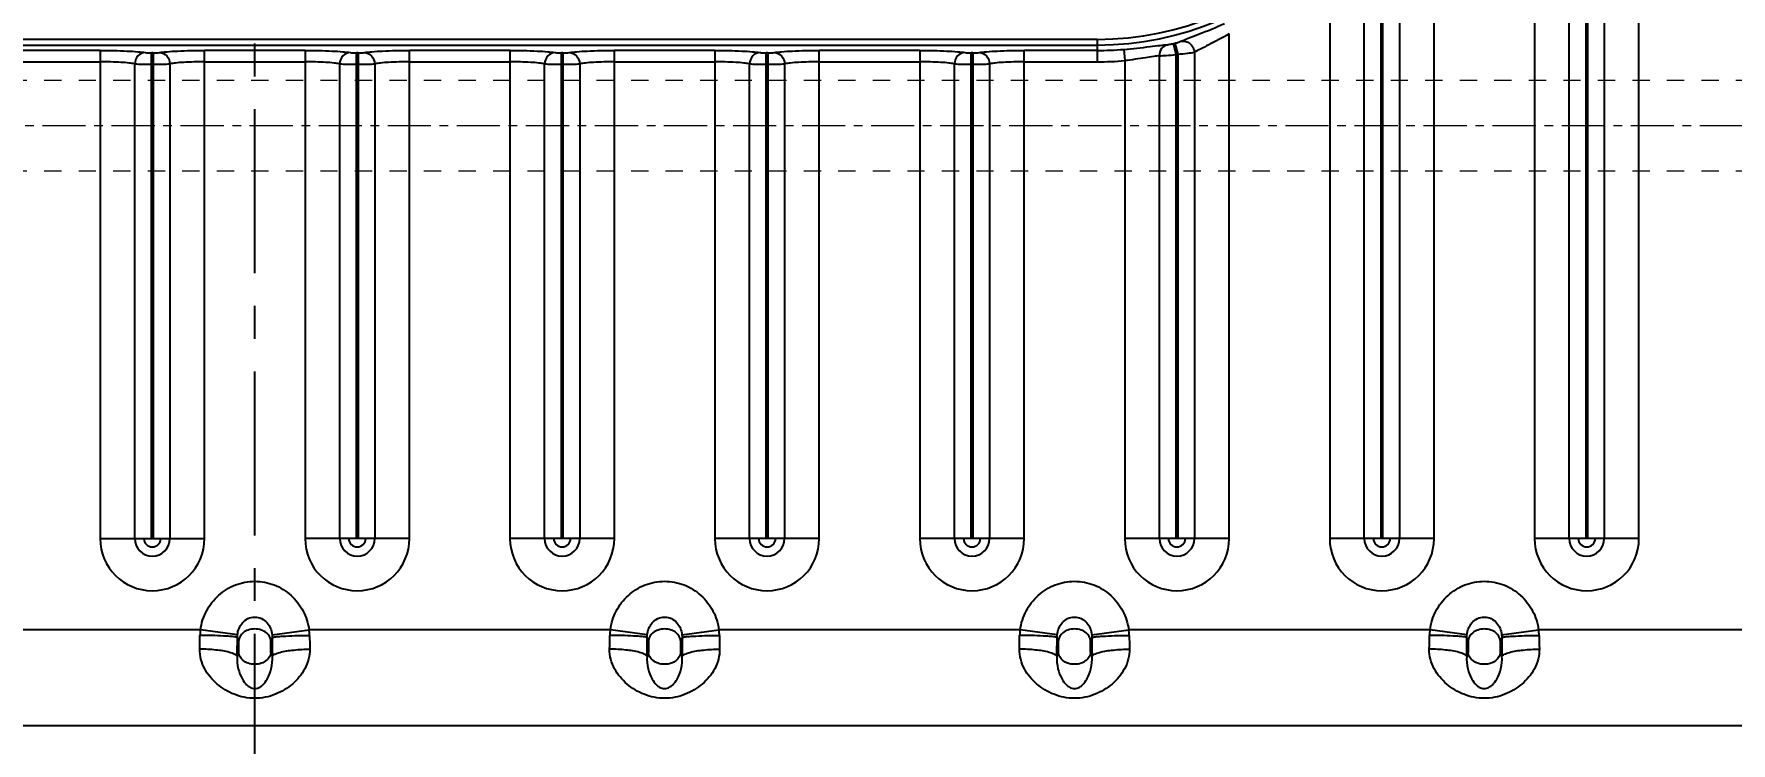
# Model space of a CAD drawing. Header units: millimetres. Extents: x 1572 to 4063, y -10865 to -3081.
# Drawn here: x 2748.1 to 2897.9, y -6546.1 to -6483.5 of the extents above; entities that cross this region are included whole.
import ezdxf

# ---------------------------------------------------------------- set-up
doc = ezdxf.new("R2010")
doc.units = ezdxf.units.MM
doc.header["$LTSCALE"] = 16.335
doc.header["$PDMODE"] = 3
doc.header["$PDSIZE"] = 0.3125
doc.linetypes.add('CENTER', pattern=[0.6, 0.375, -0.075, 0.075, -0.075])
doc.linetypes.add('HIDDEN', pattern=[0.2, 0.1, -0.1])
doc.layers.get('0').update_dxf_attribs({"linetype": 'CONTINUOUS'})
doc.layers.get('Defpoints').update_dxf_attribs({"linetype": 'CONTINUOUS'})
doc.layers.add('cool', color=153, linetype='HIDDEN', lineweight=9)
doc.styles.get("Standard").update_dxf_attribs({"font": 'txt', "width": 0.8})
doc.dimstyles.new('ISO-25', dxfattribs={"dimtxt": 8, "dimasz": 6, "dimexe": 0, "dimexo": 0, "dimgap": 0, "dimtad": 1, "dimdsep": 46, "dimtxsty": 'Standard', "dimcen": 0, "dimclrd": 4, "dimclre": 4, "dimclrt": 6, "dimazin": 0, "dimtfac": 1, "dimtofl": 0, "dimtmove": 0, "dimatfit": 3, "dimfxl": 1, "dimarcsym": 0})

# ---------------------------------------------------------------- blocks, each defined once
blk = doc.blocks.new('147')
at = {"layer": 'cool', "ltscale": 0.932966}
for p, q in [((229.57, -3849.57), (-211.77, -3849.57)), ((229.57, -3857.57), (-211.77, -3857.57))]:
    blk.add_line(p, q, dxfattribs=at)
at = {"layer": 'cool', "color": 1, "linetype": 'CENTER', "ltscale": 0.621977}
blk.add_line((243.9, -3853.57), (-226.1, -3853.57), dxfattribs=at)
blk = doc.blocks.new('*D235')
at = {"color": 4, "lineweight": -2, "transparency": 16777216}
blk.add_line((2965.7, -6491.59), (3018.17, -6491.59), dxfattribs=at)
at = {"layer": 'Defpoints', "color": 0, "transparency": 16777216}
for p in [(2767.59, -6453.59), (2965.7, -6491.59), (3010.17, -6491.59)]:
    blk.add_point(p, dxfattribs=at)
at = {"color": 6, "transparency": 16777216, "insert": (3014.17, -6488.59), "char_height": 6, "attachment_point": 5}
blk.add_mtext('38', dxfattribs=at)
blk = doc.blocks.new('*D236')
at = {"color": 4, "lineweight": -2, "transparency": 16777216}
blk.add_line((2918.34, -6506.44), (3029.37, -6506.44), dxfattribs=at)
at = {"layer": 'Defpoints', "color": 0, "transparency": 16777216}
for p in [(2767.59, -6453.59), (2918.34, -6506.44), (3010.17, -6506.44)]:
    blk.add_point(p, dxfattribs=at)
at = {"color": 6, "transparency": 16777216, "insert": (3019.77, -6503.44), "char_height": 6, "attachment_point": 5}
blk.add_mtext('52.85', dxfattribs=at)
blk = doc.blocks.new('*D237')
at = {"color": 4, "lineweight": -2, "transparency": 16777216}
blk.add_line((2966.67, -6578.59), (3021.37, -6578.59), dxfattribs=at)
at = {"layer": 'Defpoints', "color": 0, "transparency": 16777216}
for p in [(2767.59, -6453.59), (2966.67, -6578.59), (3010.17, -6578.59)]:
    blk.add_point(p, dxfattribs=at)
at = {"color": 6, "transparency": 16777216, "insert": (3015.77, -6575.59), "char_height": 6, "attachment_point": 5}
blk.add_mtext('125', dxfattribs=at)
blk = doc.blocks.new('*D238')
at = {"color": 4, "lineweight": -2, "transparency": 16777216}
blk.add_line((2972.59, -6613.59), (3020.57, -6613.59), dxfattribs=at)
at = {"layer": 'Defpoints', "color": 0, "transparency": 16777216}
for p in [(2767.59, -6453.59), (2972.59, -6613.59), (3010.17, -6613.59)]:
    blk.add_point(p, dxfattribs=at)
at = {"color": 6, "transparency": 16777216, "insert": (3015.37, -6610.59), "char_height": 6, "attachment_point": 5}
blk.add_mtext('160', dxfattribs=at)
blk = doc.blocks.new('*D239')
at = {"color": 4, "lineweight": -2, "transparency": 16777216}
blk.add_line((2767.59, -6636.15), (2767.59, -6652.53), dxfattribs=at)
at = {"layer": 'Defpoints', "color": 0, "transparency": 16777216}
for p in [(2767.59, -6453.59), (2767.59, -6636.15), (2767.59, -6650.13)]:
    blk.add_point(p, dxfattribs=at)
at = {"color": 6, "transparency": 16777216, "insert": (2764.59, -6651.33), "char_height": 6, "attachment_point": 5, "rotation": 90}
blk.add_mtext('0', dxfattribs=at)
blk = doc.blocks.new('*D240')
at = {"color": 4, "lineweight": -2, "transparency": 16777216}
blk.add_line((2918.34, -6507.58), (2918.34, -6671.73), dxfattribs=at)
at = {"layer": 'Defpoints', "color": 0, "transparency": 16777216}
for p in [(2767.59, -6453.59), (2918.34, -6507.58), (2918.34, -6650.13)]:
    blk.add_point(p, dxfattribs=at)
at = {"color": 6, "transparency": 16777216, "insert": (2915.34, -6660.93), "char_height": 6, "attachment_point": 5, "rotation": 90}
blk.add_mtext('150.75', dxfattribs=at)
blk = doc.blocks.new('*D241')
at = {"color": 4, "lineweight": -2, "transparency": 16777216}
blk.add_line((2972.59, -6611.05), (2972.59, -6662.13), dxfattribs=at)
at = {"layer": 'Defpoints', "color": 0, "transparency": 16777216}
for p in [(2767.59, -6453.59), (2972.59, -6611.05), (2972.59, -6650.13)]:
    blk.add_point(p, dxfattribs=at)
at = {"color": 6, "transparency": 16777216, "insert": (2969.59, -6656.13), "char_height": 6, "attachment_point": 5, "rotation": 90}
blk.add_mtext('205', dxfattribs=at)
blk = doc.blocks.new('*D251')
at = {"color": 4, "lineweight": -2, "transparency": 16777216}
blk.add_line((2569.48, -6491.59), (2517.01, -6491.59), dxfattribs=at)
at = {"layer": 'Defpoints', "color": 0, "transparency": 16777216}
for p in [(2767.59, -6453.59), (2525.01, -6491.59), (2569.48, -6491.59)]:
    blk.add_point(p, dxfattribs=at)
at = {"color": 6, "transparency": 16777216, "insert": (2521.01, -6488.59), "char_height": 6, "attachment_point": 5}
blk.add_mtext('38', dxfattribs=at)
blk = doc.blocks.new('*D252')
at = {"color": 4, "lineweight": -2, "transparency": 16777216}
blk.add_line((2616.84, -6506.44), (2505.81, -6506.44), dxfattribs=at)
at = {"layer": 'Defpoints', "color": 0, "transparency": 16777216}
for p in [(2767.59, -6453.59), (2525.01, -6506.44), (2616.84, -6506.44)]:
    blk.add_point(p, dxfattribs=at)
at = {"color": 6, "transparency": 16777216, "insert": (2515.41, -6503.44), "char_height": 6, "attachment_point": 5}
blk.add_mtext('52.85', dxfattribs=at)
blk = doc.blocks.new('*D253')
at = {"color": 4, "lineweight": -2, "transparency": 16777216}
blk.add_line((2568.51, -6578.59), (2513.81, -6578.59), dxfattribs=at)
at = {"layer": 'Defpoints', "color": 0, "transparency": 16777216}
for p in [(2767.59, -6453.59), (2525.01, -6578.59), (2568.51, -6578.59)]:
    blk.add_point(p, dxfattribs=at)
at = {"color": 6, "transparency": 16777216, "insert": (2519.41, -6575.59), "char_height": 6, "attachment_point": 5}
blk.add_mtext('125', dxfattribs=at)
blk = doc.blocks.new('*D254')
at = {"color": 4, "lineweight": -2, "transparency": 16777216}
blk.add_line((2562.59, -6613.59), (2514.61, -6613.59), dxfattribs=at)
at = {"layer": 'Defpoints', "color": 0, "transparency": 16777216}
for p in [(2767.59, -6453.59), (2525.01, -6613.59), (2562.59, -6613.59)]:
    blk.add_point(p, dxfattribs=at)
at = {"color": 6, "transparency": 16777216, "insert": (2519.81, -6610.59), "char_height": 6, "attachment_point": 5}
blk.add_mtext('160', dxfattribs=at)
blk = doc.blocks.new('*D255')
at = {"color": 4, "lineweight": -2, "transparency": 16777216}
blk.add_line((2616.84, -6507.58), (2616.84, -6671.73), dxfattribs=at)
at = {"layer": 'Defpoints', "color": 0, "transparency": 16777216}
for p in [(2767.59, -6453.59), (2616.84, -6507.58), (2616.84, -6650.13)]:
    blk.add_point(p, dxfattribs=at)
at = {"color": 6, "transparency": 16777216, "insert": (2613.84, -6660.93), "char_height": 6, "attachment_point": 5, "rotation": 90}
blk.add_mtext('150.75', dxfattribs=at)
blk = doc.blocks.new('*D256')
at = {"color": 4, "lineweight": -2, "transparency": 16777216}
blk.add_line((2562.59, -6611.05), (2562.59, -6662.13), dxfattribs=at)
at = {"layer": 'Defpoints', "color": 0, "transparency": 16777216}
for p in [(2767.59, -6453.59), (2562.59, -6611.05), (2562.59, -6650.13)]:
    blk.add_point(p, dxfattribs=at)
at = {"color": 6, "transparency": 16777216, "insert": (2559.59, -6656.13), "char_height": 6, "attachment_point": 5, "rotation": 90}
blk.add_mtext('205', dxfattribs=at)
blk = doc.blocks.new('*D262')
at = {"color": 4, "lineweight": -2, "transparency": 16777216}
for p, q in [((2621.87, -6457.94), (2621.87, -6626.11)), ((2621.87, -6626.11), (2630.97, -6638.11)), ((2630.97, -6638.11), (2630.97, -6672.51))]:
    blk.add_line(p, q, dxfattribs=at)
at = {"layer": 'Defpoints', "color": 0, "transparency": 16777216}
for p in [(2767.59, -6453.59), (2621.87, -6457.94), (2630.97, -6650.11)]:
    blk.add_point(p, dxfattribs=at)
at = {"color": 6, "transparency": 16777216, "insert": (2627.97, -6661.31), "char_height": 6, "attachment_point": 5, "rotation": 90}
blk.add_mtext('145.73', dxfattribs=at)

msp = doc.modelspace()

# ---------------------------------------------------------------- linework, layer by layer
at = {"color": 1, "linetype": 'CENTER', "ltscale": 2.363517}
msp.add_line((2767.593, -6643.588), (2767.593, -6263.588), dxfattribs=at)
at = {"color": 7, "linetype": 'Continuous'}
for p, q in [((2871.694, -6528.046), (2871.694, -6384.331)), ((2880.572, -6384.331), (2880.572, -6528.046)), ((2883.629, -6528.046), (2883.629, -6384.331)), ((2885.111, -6528.046), (2885.111, -6384.331)), ((2885.245, -6384.331), (2885.245, -6528.046)), ((2886.727, -6384.331), (2886.727, -6528.046)), ((2889.784, -6528.046), (2889.784, -6384.331)), ((2868.637, -6470.378), (2868.637, -6528.046)), ((2867.021, -6528.046), (2867.021, -6471.697)), ((2867.155, -6471.464), (2867.155, -6528.046)), ((2865.539, -6528.046), (2865.539, -6472.569)), ((2862.482, -6477.32), (2862.482, -6528.046)), ((2841.963, -6483.953), (2693.223, -6483.953)), ((2841.963, -6483.953), (2841.963, -6485.935)), ((2853.604, -6528.046), (2853.604, -6483.472)), ((2693.223, -6484.455), (2841.963, -6484.455)), ((2753.943, -6484.933), (2745.063, -6484.933)), ((2753.942, -6484.933), (2753.942, -6528.046)), ((2758.481, -6528.046), (2758.481, -6485.144)), ((2758.615, -6485.144), (2758.481, -6485.144)), ((2758.615, -6485.144), (2758.615, -6528.046)), ((2772.033, -6484.933), (2763.153, -6484.933)), ((2763.154, -6528.046), (2763.154, -6484.933)), ((2772.032, -6484.933), (2772.032, -6528.046)), ((2776.571, -6528.046), (2776.571, -6485.144)), ((2776.705, -6485.144), (2776.571, -6485.144)), ((2776.705, -6485.144), (2776.705, -6528.046)), ((2790.123, -6484.933), (2781.243, -6484.933)), ((2781.244, -6528.046), (2781.244, -6484.933)), ((2790.122, -6484.933), (2790.122, -6528.046)), ((2794.795, -6485.144), (2794.661, -6485.144)), ((2794.661, -6528.046), (2794.661, -6485.144)), ((2794.795, -6485.144), (2794.795, -6528.046)), ((2808.213, -6484.933), (2799.333, -6484.933)), ((2799.334, -6528.046), (2799.334, -6484.933)), ((2808.212, -6484.933), (2808.212, -6528.046)), ((2812.885, -6485.144), (2812.751, -6485.144)), ((2812.751, -6528.046), (2812.751, -6485.144)), ((2812.885, -6485.144), (2812.885, -6528.046)), ((2826.303, -6484.933), (2817.423, -6484.933)), ((2817.424, -6528.046), (2817.424, -6484.933)), ((2826.302, -6484.933), (2826.302, -6528.046)), ((2830.975, -6485.144), (2830.841, -6485.144)), ((2830.841, -6528.046), (2830.841, -6485.144)), ((2830.975, -6485.144), (2830.975, -6528.046)), ((2841.963, -6484.933), (2835.513, -6484.933)), ((2835.514, -6528.046), (2835.514, -6484.933)), ((2844.307, -6484.834), (2844.392, -6485.832)), ((2847.449, -6528.046), (2847.449, -6485.401)), ((2848.931, -6485.295), (2848.69, -6484.322)), ((2848.819, -6484.29), (2849.065, -6485.262)), ((2848.931, -6528.046), (2848.931, -6485.295)), ((2849.065, -6485.262), (2849.065, -6528.046)), ((2850.547, -6485.088), (2850.547, -6528.046)), ((2745.064, -6485.935), (2753.942, -6485.935)), ((2756.999, -6528.046), (2756.999, -6486.12)), ((2758.481, -6486.146), (2758.615, -6486.146)), ((2760.097, -6486.12), (2760.097, -6528.046)), ((2763.154, -6485.935), (2772.032, -6485.935)), ((2775.089, -6528.046), (2775.089, -6486.12)), ((2776.571, -6486.146), (2776.705, -6486.146)), ((2778.187, -6486.12), (2778.187, -6528.046)), ((2781.244, -6485.935), (2790.122, -6485.935)), ((2793.179, -6528.046), (2793.179, -6486.12)), ((2794.661, -6486.146), (2794.795, -6486.146)), ((2796.277, -6486.12), (2796.277, -6528.046)), ((2799.334, -6485.935), (2808.212, -6485.935)), ((2811.269, -6528.046), (2811.269, -6486.12)), ((2812.751, -6486.146), (2812.885, -6486.146)), ((2814.367, -6486.12), (2814.367, -6528.046)), ((2817.424, -6485.935), (2826.302, -6485.935)), ((2829.359, -6528.046), (2829.359, -6486.12)), ((2830.841, -6486.146), (2830.975, -6486.146)), ((2832.457, -6486.12), (2832.457, -6528.046)), ((2835.514, -6485.935), (2841.963, -6485.935)), ((2844.392, -6485.832), (2844.392, -6528.046)), ((2753.942, -6528.046), (2763.154, -6528.046)), ((2781.244, -6528.046), (2772.032, -6528.046)), ((2799.334, -6528.046), (2790.122, -6528.046)), ((2817.424, -6528.046), (2808.212, -6528.046)), ((2835.514, -6528.046), (2826.302, -6528.046)), ((2853.604, -6528.046), (2844.392, -6528.046)), ((2871.694, -6528.046), (2862.482, -6528.046)), ((2889.784, -6528.046), (2880.572, -6528.046)), ((2762.801, -6536.112), (2736.205, -6536.112)), ((2766.064, -6536.552), (2762.801, -6536.112)), ((2769.121, -6536.552), (2772.385, -6536.112)), ((2798.981, -6536.112), (2772.385, -6536.112)), ((2802.244, -6536.552), (2798.981, -6536.112)), ((2805.301, -6536.552), (2808.565, -6536.112)), ((2835.161, -6536.112), (2808.565, -6536.112)), ((2838.424, -6536.552), (2835.161, -6536.112)), ((2841.481, -6536.552), (2844.745, -6536.112)), ((2871.341, -6536.112), (2844.745, -6536.112)), ((2874.604, -6536.552), (2871.341, -6536.112)), ((2877.661, -6536.552), (2880.925, -6536.112)), ((2934.925, -6536.112), (2880.925, -6536.112)), ((2766.163, -6537.073), (2766.057, -6536.789)), ((2766.163, -6537.073), (2766.163, -6538.113)), ((2769.129, -6536.789), (2769.023, -6537.073)), ((2769.023, -6538.113), (2769.023, -6537.073)), ((2802.343, -6537.073), (2802.237, -6536.789)), ((2802.343, -6537.073), (2802.343, -6538.113)), ((2805.309, -6536.789), (2805.203, -6537.073)), ((2805.203, -6538.113), (2805.203, -6537.073)), ((2838.523, -6537.073), (2838.417, -6536.789)), ((2838.523, -6537.073), (2838.523, -6538.113)), ((2841.489, -6536.789), (2841.383, -6537.073)), ((2841.383, -6538.113), (2841.383, -6537.073)), ((2874.703, -6537.073), (2874.597, -6536.789)), ((2874.703, -6537.073), (2874.703, -6538.113)), ((2877.669, -6536.789), (2877.563, -6537.073)), ((2877.563, -6538.113), (2877.563, -6537.073)), ((2766.039, -6538.447), (2766.163, -6538.113)), ((2769.023, -6538.113), (2769.147, -6538.447)), ((2802.219, -6538.447), (2802.343, -6538.113)), ((2805.203, -6538.113), (2805.327, -6538.447)), ((2838.399, -6538.447), (2838.523, -6538.113)), ((2841.383, -6538.113), (2841.507, -6538.447)), ((2874.579, -6538.447), (2874.703, -6538.113)), ((2877.563, -6538.113), (2877.687, -6538.447)), ((2600.6, -6544.558), (2934.586, -6544.558))]:
    msp.add_line(p, q, dxfattribs=at)
for centre, radius, start, end in [((2841.963, -6457.193), 27.261, 270, 0), ((2841.963, -6457.193), 26.76, 270, 360), ((2841.963, -6457.193), 27.74, 270, 274.84751), ((2841.963, -6457.193), 27.951, 283.92592, 284.19906), ((2841.963, -6457.193), 28.953, 283.92592, 284.19906), ((2841.963, -6457.193), 28.742, 270, 274.84751), ((2758.548, -6528.046), 4.606, 180, 0), ((2758.548, -6528.046), 1.549, 180, 360), ((2758.548, -6528.046), 0.745, 180, 360), ((2776.638, -6528.046), 4.606, 180, 0), ((2776.638, -6528.046), 1.549, 180, 360), ((2776.638, -6528.046), 0.745, 180, 360), ((2794.728, -6528.046), 4.606, 180, 0), ((2794.728, -6528.046), 1.549, 180, 360), ((2794.728, -6528.046), 0.745, 180, 0), ((2812.818, -6528.046), 4.606, 180, 0), ((2812.818, -6528.046), 1.549, 180, 360), ((2812.818, -6528.046), 0.745, 180, 0), ((2830.908, -6528.046), 4.606, 180, 0), ((2830.908, -6528.046), 1.549, 180, 360), ((2830.908, -6528.046), 0.745, 180, 0), ((2848.998, -6528.046), 4.606, 180, 0), ((2848.998, -6528.046), 1.549, 180, 360), ((2848.998, -6528.046), 0.745, 180, 0), ((2867.088, -6528.046), 4.606, 180, 0), ((2867.088, -6528.046), 1.549, 180, 360), ((2867.088, -6528.046), 0.745, 180, 0), ((2885.178, -6528.046), 4.606, 180, 0), ((2885.178, -6528.046), 1.549, 180, 360), ((2885.178, -6528.046), 0.745, 180, 360), ((2765.542, -6536.624), 2.789, 169.43008, 179.56365), ((2769.648, -6536.623), 2.784, 0.4443, 10.57538), ((2801.722, -6536.624), 2.789, 169.43008, 179.56365), ((2805.828, -6536.623), 2.784, 0.4443, 10.57538), ((2837.902, -6536.624), 2.789, 169.43008, 179.56365), ((2842.008, -6536.623), 2.784, 0.4443, 10.57538), ((2874.082, -6536.624), 2.789, 169.43008, 179.56365), ((2878.188, -6536.623), 2.784, 0.4443, 10.57538), ((2692.162, -6536.13), 70.593, 358.64025, 359.616), ((2631.93, -6536.138), 134.129, 359.0138, 359.72217), ((2903.245, -6536.138), 134.118, 180.27788, 180.98631), ((2843.02, -6536.13), 70.589, 180.38325, 181.35981), ((2728.342, -6536.13), 70.593, 358.64025, 359.616), ((2668.11, -6536.138), 134.129, 359.0138, 359.72217), ((2939.425, -6536.138), 134.118, 180.27788, 180.98631), ((2879.2, -6536.13), 70.589, 180.38325, 181.35981), ((2764.522, -6536.13), 70.593, 358.64025, 359.616), ((2704.29, -6536.138), 134.129, 359.0138, 359.72217), ((2975.605, -6536.138), 134.118, 180.27788, 180.98631), ((2915.38, -6536.13), 70.589, 180.38325, 181.35981), ((2800.702, -6536.13), 70.593, 358.64025, 359.616), ((2740.47, -6536.138), 134.129, 359.0138, 359.72217), ((3011.785, -6536.138), 134.118, 180.27788, 180.98631), ((2951.56, -6536.13), 70.589, 180.38325, 181.35981)]:
    msp.add_arc(centre, radius, start, end, dxfattribs=at)
for points, knots in [([(2849.355, -6484.122), (2849.566, -6484.026), (2850.088, -6483.821), (2851.379, -6483.324), (2852.445, -6482.889), (2853.198, -6482.556)], [0, 0, 0, 0, 0.1676054, 0.4046956, 1, 1, 1, 1]), ([(2848.819, -6484.29), (2848.927, -6484.262), (2849.107, -6484.21), (2849.286, -6484.153), (2849.355, -6484.122)], [0, 0, 0, 0, 0.5921981, 1, 1, 1, 1]), ([(2849.355, -6484.122), (2849.62, -6484.058), (2850.107, -6484.189), (2850.447, -6484.656), (2850.538, -6484.946), (2850.547, -6485.088)], [0, 0, 0, 0, 0.4799439, 0.7489246, 1, 1, 1, 1]), ([(2853.604, -6483.472), (2853.013, -6483.813), (2852.168, -6484.262), (2851.137, -6484.777), (2850.717, -6484.989), (2850.547, -6485.088)], [0, 0, 0, 0, 0.5919123, 0.8294166, 1, 1, 1, 1]), ([(2753.943, -6484.933), (2754.74, -6484.933), (2755.851, -6484.951), (2757.179, -6485.03), (2757.709, -6485.082), (2757.925, -6485.118)], [0, 0, 0, 0, 0.5996863, 0.8352025, 1, 1, 1, 1]), ([(2757.925, -6485.118), (2757.687, -6485.125), (2757.193, -6485.365), (2757.005, -6485.869), (2756.999, -6486.12)], [0, 0, 0, 0, 0.4865029, 1, 1, 1, 1]), ([(2757.925, -6485.118), (2757.999, -6485.13), (2758.185, -6485.139), (2758.37, -6485.144), (2758.481, -6485.144)], [0, 0, 0, 0, 0.4034094, 1, 1, 1, 1]), ([(2758.615, -6485.144), (2758.726, -6485.144), (2758.911, -6485.139), (2759.097, -6485.13), (2759.171, -6485.118)], [0, 0, 0, 0, 0.596745, 1, 1, 1, 1]), ([(2759.171, -6485.118), (2759.387, -6485.082), (2759.917, -6485.03), (2761.244, -6484.951), (2762.356, -6484.933), (2763.153, -6484.933)], [0, 0, 0, 0, 0.1647978, 0.4003138, 1, 1, 1, 1]), ([(2759.171, -6485.118), (2759.409, -6485.125), (2759.903, -6485.365), (2760.091, -6485.869), (2760.097, -6486.12)], [0, 0, 0, 0, 0.4865146, 1, 1, 1, 1]), ([(2772.033, -6484.933), (2772.83, -6484.933), (2773.941, -6484.951), (2775.269, -6485.03), (2775.799, -6485.082), (2776.015, -6485.118)], [0, 0, 0, 0, 0.5996863, 0.8352025, 1, 1, 1, 1]), ([(2776.015, -6485.118), (2775.777, -6485.125), (2775.283, -6485.365), (2775.095, -6485.869), (2775.089, -6486.12)], [0, 0, 0, 0, 0.4865029, 1, 1, 1, 1]), ([(2776.015, -6485.118), (2776.089, -6485.13), (2776.275, -6485.139), (2776.46, -6485.144), (2776.571, -6485.144)], [0, 0, 0, 0, 0.4034094, 1, 1, 1, 1]), ([(2776.705, -6485.144), (2776.816, -6485.144), (2777.001, -6485.139), (2777.187, -6485.13), (2777.261, -6485.118)], [0, 0, 0, 0, 0.596745, 1, 1, 1, 1]), ([(2777.261, -6485.118), (2777.477, -6485.082), (2778.007, -6485.03), (2779.334, -6484.951), (2780.446, -6484.933), (2781.243, -6484.933)], [0, 0, 0, 0, 0.1647978, 0.4003138, 1, 1, 1, 1]), ([(2777.261, -6485.118), (2777.499, -6485.125), (2777.993, -6485.365), (2778.181, -6485.869), (2778.187, -6486.12)], [0, 0, 0, 0, 0.4865146, 1, 1, 1, 1]), ([(2790.123, -6484.933), (2790.92, -6484.933), (2792.031, -6484.951), (2793.359, -6485.03), (2793.889, -6485.082), (2794.105, -6485.118)], [0, 0, 0, 0, 0.5996863, 0.8352025, 1, 1, 1, 1]), ([(2794.105, -6485.118), (2793.867, -6485.125), (2793.373, -6485.365), (2793.185, -6485.869), (2793.179, -6486.12)], [0, 0, 0, 0, 0.4865029, 1, 1, 1, 1]), ([(2794.105, -6485.118), (2794.179, -6485.13), (2794.365, -6485.139), (2794.55, -6485.144), (2794.661, -6485.144)], [0, 0, 0, 0, 0.4034094, 1, 1, 1, 1]), ([(2794.795, -6485.144), (2794.906, -6485.144), (2795.091, -6485.139), (2795.277, -6485.13), (2795.351, -6485.118)], [0, 0, 0, 0, 0.596745, 1, 1, 1, 1]), ([(2795.351, -6485.118), (2795.567, -6485.082), (2796.097, -6485.03), (2797.424, -6484.951), (2798.536, -6484.933), (2799.333, -6484.933)], [0, 0, 0, 0, 0.1647978, 0.4003138, 1, 1, 1, 1]), ([(2795.351, -6485.118), (2795.589, -6485.125), (2796.083, -6485.365), (2796.271, -6485.869), (2796.277, -6486.12)], [0, 0, 0, 0, 0.4865146, 1, 1, 1, 1]), ([(2808.213, -6484.933), (2809.01, -6484.933), (2810.121, -6484.951), (2811.449, -6485.03), (2811.979, -6485.082), (2812.195, -6485.118)], [0, 0, 0, 0, 0.5996863, 0.8352025, 1, 1, 1, 1]), ([(2812.195, -6485.118), (2811.957, -6485.125), (2811.463, -6485.365), (2811.275, -6485.869), (2811.269, -6486.12)], [0, 0, 0, 0, 0.4865029, 1, 1, 1, 1]), ([(2812.195, -6485.118), (2812.269, -6485.13), (2812.455, -6485.139), (2812.64, -6485.144), (2812.751, -6485.144)], [0, 0, 0, 0, 0.4034094, 1, 1, 1, 1]), ([(2812.885, -6485.144), (2812.996, -6485.144), (2813.181, -6485.139), (2813.367, -6485.13), (2813.441, -6485.118)], [0, 0, 0, 0, 0.596745, 1, 1, 1, 1]), ([(2813.441, -6485.118), (2813.657, -6485.082), (2814.187, -6485.03), (2815.514, -6484.951), (2816.626, -6484.933), (2817.423, -6484.933)], [0, 0, 0, 0, 0.1647978, 0.4003138, 1, 1, 1, 1]), ([(2813.441, -6485.118), (2813.679, -6485.125), (2814.173, -6485.365), (2814.361, -6485.869), (2814.367, -6486.12)], [0, 0, 0, 0, 0.4865146, 1, 1, 1, 1]), ([(2826.303, -6484.933), (2827.1, -6484.933), (2828.211, -6484.951), (2829.539, -6485.03), (2830.069, -6485.082), (2830.285, -6485.118)], [0, 0, 0, 0, 0.5996863, 0.8352025, 1, 1, 1, 1]), ([(2830.285, -6485.118), (2830.047, -6485.125), (2829.553, -6485.365), (2829.365, -6485.869), (2829.359, -6486.12)], [0, 0, 0, 0, 0.4865029, 1, 1, 1, 1]), ([(2830.285, -6485.118), (2830.359, -6485.13), (2830.545, -6485.139), (2830.73, -6485.144), (2830.841, -6485.144)], [0, 0, 0, 0, 0.4034094, 1, 1, 1, 1]), ([(2830.975, -6485.144), (2831.086, -6485.144), (2831.271, -6485.139), (2831.457, -6485.13), (2831.531, -6485.118)], [0, 0, 0, 0, 0.596745, 1, 1, 1, 1]), ([(2831.531, -6485.118), (2831.747, -6485.082), (2832.277, -6485.03), (2833.604, -6484.951), (2834.716, -6484.933), (2835.513, -6484.933)], [0, 0, 0, 0, 0.1647978, 0.4003138, 1, 1, 1, 1]), ([(2831.531, -6485.118), (2831.769, -6485.125), (2832.263, -6485.365), (2832.451, -6485.869), (2832.457, -6486.12)], [0, 0, 0, 0, 0.4865146, 1, 1, 1, 1]), ([(2844.307, -6484.834), (2845.083, -6484.768), (2846.158, -6484.649), (2847.437, -6484.49), (2847.945, -6484.434), (2848.153, -6484.423)], [0, 0, 0, 0, 0.603954, 0.8381736, 1, 1, 1, 1]), ([(2847.449, -6485.401), (2847.281, -6485.413), (2846.874, -6485.475), (2845.859, -6485.64), (2845.006, -6485.765), (2844.392, -6485.832)], [0, 0, 0, 0, 0.1637631, 0.3990414, 1, 1, 1, 1]), ([(2848.153, -6484.423), (2847.955, -6484.474), (2847.576, -6484.74), (2847.447, -6485.18), (2847.449, -6485.401)], [0, 0, 0, 0, 0.4804504, 1, 1, 1, 1]), ([(2847.449, -6485.401), (2847.647, -6485.396), (2848.141, -6485.363), (2848.635, -6485.323), (2848.931, -6485.295)], [0, 0, 0, 0, 0.399767, 1, 1, 1, 1]), ([(2848.153, -6484.423), (2848.226, -6484.419), (2848.406, -6484.386), (2848.584, -6484.348), (2848.69, -6484.322)], [0, 0, 0, 0, 0.400511, 1, 1, 1, 1]), ([(2849.065, -6485.262), (2849.362, -6485.233), (2849.856, -6485.181), (2850.35, -6485.121), (2850.547, -6485.088)], [0, 0, 0, 0, 0.598969, 1, 1, 1, 1]), ([(2756.999, -6486.12), (2756.833, -6486.084), (2756.426, -6486.032), (2755.407, -6485.953), (2754.554, -6485.935), (2753.942, -6485.935)], [0, 0, 0, 0, 0.1657134, 0.4008788, 1, 1, 1, 1]), ([(2756.999, -6486.12), (2757.196, -6486.133), (2757.69, -6486.142), (2758.184, -6486.146), (2758.481, -6486.146)], [0, 0, 0, 0, 0.3997924, 1, 1, 1, 1]), ([(2758.615, -6486.146), (2758.911, -6486.146), (2759.406, -6486.142), (2759.9, -6486.133), (2760.097, -6486.12)], [0, 0, 0, 0, 0.600202, 1, 1, 1, 1]), ([(2763.154, -6485.935), (2762.542, -6485.935), (2761.689, -6485.953), (2760.67, -6486.032), (2760.263, -6486.084), (2760.097, -6486.12)], [0, 0, 0, 0, 0.5991239, 0.8342901, 1, 1, 1, 1]), ([(2775.089, -6486.12), (2774.923, -6486.084), (2774.516, -6486.032), (2773.497, -6485.953), (2772.644, -6485.935), (2772.032, -6485.935)], [0, 0, 0, 0, 0.1657134, 0.4008788, 1, 1, 1, 1]), ([(2775.089, -6486.12), (2775.286, -6486.133), (2775.78, -6486.142), (2776.274, -6486.146), (2776.571, -6486.146)], [0, 0, 0, 0, 0.3997924, 1, 1, 1, 1]), ([(2776.705, -6486.146), (2777.001, -6486.146), (2777.496, -6486.142), (2777.99, -6486.133), (2778.187, -6486.12)], [0, 0, 0, 0, 0.600202, 1, 1, 1, 1]), ([(2781.244, -6485.935), (2780.632, -6485.935), (2779.779, -6485.953), (2778.76, -6486.032), (2778.353, -6486.084), (2778.187, -6486.12)], [0, 0, 0, 0, 0.5991239, 0.8342901, 1, 1, 1, 1]), ([(2793.179, -6486.12), (2793.013, -6486.084), (2792.606, -6486.032), (2791.587, -6485.953), (2790.734, -6485.935), (2790.122, -6485.935)], [0, 0, 0, 0, 0.1657134, 0.4008788, 1, 1, 1, 1]), ([(2793.179, -6486.12), (2793.376, -6486.133), (2793.87, -6486.142), (2794.364, -6486.146), (2794.661, -6486.146)], [0, 0, 0, 0, 0.3997924, 1, 1, 1, 1]), ([(2794.795, -6486.146), (2795.091, -6486.146), (2795.586, -6486.142), (2796.08, -6486.133), (2796.277, -6486.12)], [0, 0, 0, 0, 0.600202, 1, 1, 1, 1]), ([(2799.334, -6485.935), (2798.722, -6485.935), (2797.869, -6485.953), (2796.85, -6486.032), (2796.443, -6486.084), (2796.277, -6486.12)], [0, 0, 0, 0, 0.5991239, 0.8342901, 1, 1, 1, 1]), ([(2811.269, -6486.12), (2811.103, -6486.084), (2810.696, -6486.032), (2809.677, -6485.953), (2808.824, -6485.935), (2808.212, -6485.935)], [0, 0, 0, 0, 0.1657134, 0.4008788, 1, 1, 1, 1]), ([(2811.269, -6486.12), (2811.466, -6486.133), (2811.96, -6486.142), (2812.454, -6486.146), (2812.751, -6486.146)], [0, 0, 0, 0, 0.3997924, 1, 1, 1, 1]), ([(2812.885, -6486.146), (2813.181, -6486.146), (2813.676, -6486.142), (2814.17, -6486.133), (2814.367, -6486.12)], [0, 0, 0, 0, 0.600202, 1, 1, 1, 1]), ([(2817.424, -6485.935), (2816.812, -6485.935), (2815.959, -6485.953), (2814.94, -6486.032), (2814.533, -6486.084), (2814.367, -6486.12)], [0, 0, 0, 0, 0.5991239, 0.8342901, 1, 1, 1, 1]), ([(2829.359, -6486.12), (2829.193, -6486.084), (2828.786, -6486.032), (2827.767, -6485.953), (2826.914, -6485.935), (2826.302, -6485.935)], [0, 0, 0, 0, 0.1657134, 0.4008788, 1, 1, 1, 1]), ([(2829.359, -6486.12), (2829.556, -6486.133), (2830.05, -6486.142), (2830.544, -6486.146), (2830.841, -6486.146)], [0, 0, 0, 0, 0.3997924, 1, 1, 1, 1]), ([(2830.975, -6486.146), (2831.271, -6486.146), (2831.766, -6486.142), (2832.26, -6486.133), (2832.457, -6486.12)], [0, 0, 0, 0, 0.600202, 1, 1, 1, 1]), ([(2835.514, -6485.935), (2834.902, -6485.935), (2834.049, -6485.953), (2833.03, -6486.032), (2832.623, -6486.084), (2832.457, -6486.12)], [0, 0, 0, 0, 0.5991239, 0.8342901, 1, 1, 1, 1]), ([(2762.801, -6536.112), (2762.878, -6535.536), (2763.237, -6534.4), (2764.322, -6532.986), (2765.839, -6532.046), (2767.593, -6531.714), (2769.348, -6532.046), (2770.864, -6532.987), (2771.949, -6534.4), (2772.308, -6535.536), (2772.385, -6536.112)], [0, 0, 0, 0, 0.1250584, 0.2500616, 0.3750533, 0.5000261, 0.6249932, 0.7499763, 0.8749588, 1, 1, 1, 1]), ([(2798.981, -6536.112), (2799.058, -6535.536), (2799.417, -6534.4), (2800.502, -6532.986), (2802.019, -6532.046), (2803.773, -6531.714), (2805.528, -6532.046), (2807.044, -6532.987), (2808.129, -6534.4), (2808.488, -6535.536), (2808.565, -6536.112)], [0, 0, 0, 0, 0.1250584, 0.2500616, 0.3750533, 0.5000261, 0.6249932, 0.7499763, 0.8749588, 1, 1, 1, 1]), ([(2835.161, -6536.112), (2835.238, -6535.536), (2835.597, -6534.4), (2836.682, -6532.986), (2838.199, -6532.046), (2839.953, -6531.714), (2841.708, -6532.046), (2843.224, -6532.987), (2844.309, -6534.4), (2844.668, -6535.536), (2844.745, -6536.112)], [0, 0, 0, 0, 0.1250584, 0.2500616, 0.3750533, 0.5000261, 0.6249932, 0.7499763, 0.8749588, 1, 1, 1, 1]), ([(2871.341, -6536.112), (2871.418, -6535.536), (2871.777, -6534.4), (2872.862, -6532.986), (2874.379, -6532.046), (2876.133, -6531.714), (2877.888, -6532.046), (2879.404, -6532.987), (2880.489, -6534.4), (2880.848, -6535.536), (2880.925, -6536.112)], [0, 0, 0, 0, 0.1250584, 0.2500616, 0.3750533, 0.5000261, 0.6249932, 0.7499763, 0.8749588, 1, 1, 1, 1]), ([(2766.064, -6536.552), (2766.097, -6536.169), (2766.33, -6535.573), (2766.972, -6535.077), (2767.592, -6534.929), (2768.212, -6535.077), (2768.856, -6535.571), (2769.089, -6536.168), (2769.121, -6536.552)], [0, 0, 0, 0, 0.2423801, 0.3696823, 0.4998152, 0.6300499, 0.7573456, 1, 1, 1, 1]), ([(2802.244, -6536.552), (2802.277, -6536.169), (2802.51, -6535.573), (2803.152, -6535.077), (2803.772, -6534.929), (2804.392, -6535.077), (2805.036, -6535.571), (2805.269, -6536.168), (2805.301, -6536.552)], [0, 0, 0, 0, 0.2423801, 0.3696823, 0.4998152, 0.6300499, 0.7573456, 1, 1, 1, 1]), ([(2838.424, -6536.552), (2838.457, -6536.169), (2838.69, -6535.573), (2839.332, -6535.077), (2839.952, -6534.929), (2840.572, -6535.077), (2841.216, -6535.571), (2841.449, -6536.168), (2841.481, -6536.552)], [0, 0, 0, 0, 0.2423801, 0.3696823, 0.4998152, 0.6300499, 0.7573456, 1, 1, 1, 1]), ([(2874.604, -6536.552), (2874.637, -6536.169), (2874.87, -6535.573), (2875.512, -6535.077), (2876.132, -6534.929), (2876.752, -6535.077), (2877.396, -6535.571), (2877.629, -6536.168), (2877.661, -6536.552)], [0, 0, 0, 0, 0.2423801, 0.3696823, 0.4998152, 0.6300499, 0.7573456, 1, 1, 1, 1]), ([(2769.023, -6537.073), (2768.994, -6536.806), (2768.727, -6536.387), (2768.157, -6536.094), (2767.593, -6535.996), (2767.029, -6536.094), (2766.459, -6536.387), (2766.192, -6536.806), (2766.163, -6537.073)], [0, 0, 0, 0, 0.2116365, 0.3463006, 0.5000015, 0.6537015, 0.7883642, 1, 1, 1, 1]), ([(2805.203, -6537.073), (2805.174, -6536.806), (2804.907, -6536.387), (2804.337, -6536.094), (2803.773, -6535.996), (2803.209, -6536.094), (2802.639, -6536.387), (2802.372, -6536.806), (2802.343, -6537.073)], [0, 0, 0, 0, 0.2116365, 0.3463006, 0.5000015, 0.6537015, 0.7883642, 1, 1, 1, 1]), ([(2841.383, -6537.073), (2841.354, -6536.806), (2841.087, -6536.387), (2840.517, -6536.094), (2839.953, -6535.996), (2839.389, -6536.094), (2838.819, -6536.387), (2838.552, -6536.806), (2838.523, -6537.073)], [0, 0, 0, 0, 0.2116365, 0.3463006, 0.5000015, 0.6537015, 0.7883642, 1, 1, 1, 1]), ([(2877.563, -6537.073), (2877.534, -6536.806), (2877.267, -6536.387), (2876.697, -6536.094), (2876.133, -6535.996), (2875.569, -6536.094), (2874.999, -6536.387), (2874.732, -6536.806), (2874.703, -6537.073)], [0, 0, 0, 0, 0.2116365, 0.3463006, 0.5000015, 0.6537015, 0.7883642, 1, 1, 1, 1]), ([(2772.451, -6537.805), (2772.463, -6538.403), (2772.134, -6539.6), (2770.968, -6540.97), (2769.421, -6541.913), (2767.592, -6542.278), (2765.765, -6541.914), (2764.465, -6541.124), (2763.643, -6540.288), (2763.142, -6539.557), (2762.804, -6538.718), (2762.73, -6538.11), (2762.735, -6537.805)], [0, 0, 0, 0, 0.1255093, 0.2471273, 0.3699342, 0.4992854, 0.6285766, 0.7513315, 0.8120909, 0.8734523, 0.9359609, 1, 1, 1, 1]), ([(2765.373, -6538.102), (2764.977, -6537.994), (2764.096, -6537.865), (2763.211, -6537.813), (2762.735, -6537.805)], [0, 0, 0, 0, 0.4629921, 1, 1, 1, 1]), ([(2765.391, -6536.689), (2765.208, -6536.674), (2764.329, -6536.623), (2763.449, -6536.606), (2762.753, -6536.603)], [0, 0, 0, 0, 0.2091488, 1, 1, 1, 1]), ([(2766.057, -6536.789), (2766.037, -6536.775), (2765.967, -6536.758), (2765.748, -6536.717), (2765.546, -6536.701), (2765.391, -6536.689)], [0, 0, 0, 0, 0.1088196, 0.3095952, 1, 1, 1, 1]), ([(2769.129, -6536.789), (2769.149, -6536.775), (2769.219, -6536.758), (2769.438, -6536.717), (2769.64, -6536.701), (2769.795, -6536.689)], [0, 0, 0, 0, 0.1088108, 0.3095728, 1, 1, 1, 1]), ([(2769.795, -6536.689), (2769.978, -6536.674), (2770.856, -6536.623), (2771.737, -6536.606), (2772.433, -6536.603)], [0, 0, 0, 0, 0.2091193, 1, 1, 1, 1]), ([(2769.813, -6538.101), (2770.209, -6537.994), (2771.09, -6537.864), (2771.975, -6537.813), (2772.451, -6537.805)], [0, 0, 0, 0, 0.4629251, 1, 1, 1, 1]), ([(2808.631, -6537.805), (2808.643, -6538.403), (2808.314, -6539.6), (2807.148, -6540.97), (2805.601, -6541.913), (2803.772, -6542.278), (2801.945, -6541.914), (2800.645, -6541.124), (2799.823, -6540.288), (2799.322, -6539.557), (2798.984, -6538.718), (2798.91, -6538.11), (2798.915, -6537.805)], [0, 0, 0, 0, 0.1255093, 0.2471273, 0.3699342, 0.4992854, 0.6285766, 0.7513315, 0.8120909, 0.8734523, 0.9359609, 1, 1, 1, 1]), ([(2801.553, -6538.102), (2801.157, -6537.994), (2800.276, -6537.865), (2799.391, -6537.813), (2798.915, -6537.805)], [0, 0, 0, 0, 0.4629921, 1, 1, 1, 1]), ([(2801.571, -6536.689), (2801.388, -6536.674), (2800.509, -6536.623), (2799.629, -6536.606), (2798.933, -6536.603)], [0, 0, 0, 0, 0.2091488, 1, 1, 1, 1]), ([(2802.237, -6536.789), (2802.217, -6536.775), (2802.147, -6536.758), (2801.928, -6536.717), (2801.726, -6536.701), (2801.571, -6536.689)], [0, 0, 0, 0, 0.1088196, 0.3095952, 1, 1, 1, 1]), ([(2805.309, -6536.789), (2805.329, -6536.775), (2805.399, -6536.758), (2805.618, -6536.717), (2805.82, -6536.701), (2805.975, -6536.689)], [0, 0, 0, 0, 0.1088108, 0.3095728, 1, 1, 1, 1]), ([(2805.975, -6536.689), (2806.158, -6536.674), (2807.036, -6536.623), (2807.917, -6536.606), (2808.613, -6536.603)], [0, 0, 0, 0, 0.2091193, 1, 1, 1, 1]), ([(2805.993, -6538.101), (2806.389, -6537.994), (2807.27, -6537.864), (2808.155, -6537.813), (2808.631, -6537.805)], [0, 0, 0, 0, 0.4629251, 1, 1, 1, 1]), ([(2844.811, -6537.805), (2844.823, -6538.403), (2844.494, -6539.6), (2843.328, -6540.97), (2841.781, -6541.913), (2839.952, -6542.278), (2838.125, -6541.914), (2836.825, -6541.124), (2836.003, -6540.288), (2835.502, -6539.557), (2835.164, -6538.718), (2835.09, -6538.11), (2835.095, -6537.805)], [0, 0, 0, 0, 0.1255093, 0.2471273, 0.3699342, 0.4992854, 0.6285766, 0.7513315, 0.8120909, 0.8734523, 0.9359609, 1, 1, 1, 1]), ([(2837.733, -6538.102), (2837.337, -6537.994), (2836.456, -6537.865), (2835.571, -6537.813), (2835.095, -6537.805)], [0, 0, 0, 0, 0.4629921, 1, 1, 1, 1]), ([(2837.751, -6536.689), (2837.568, -6536.674), (2836.689, -6536.623), (2835.809, -6536.606), (2835.113, -6536.603)], [0, 0, 0, 0, 0.2091488, 1, 1, 1, 1]), ([(2838.417, -6536.789), (2838.397, -6536.775), (2838.327, -6536.758), (2838.108, -6536.717), (2837.906, -6536.701), (2837.751, -6536.689)], [0, 0, 0, 0, 0.1088196, 0.3095952, 1, 1, 1, 1]), ([(2841.489, -6536.789), (2841.509, -6536.775), (2841.579, -6536.758), (2841.798, -6536.717), (2842, -6536.701), (2842.155, -6536.689)], [0, 0, 0, 0, 0.1088108, 0.3095728, 1, 1, 1, 1]), ([(2842.155, -6536.689), (2842.338, -6536.674), (2843.216, -6536.623), (2844.097, -6536.606), (2844.793, -6536.603)], [0, 0, 0, 0, 0.2091193, 1, 1, 1, 1]), ([(2842.173, -6538.101), (2842.569, -6537.994), (2843.45, -6537.864), (2844.335, -6537.813), (2844.811, -6537.805)], [0, 0, 0, 0, 0.4629251, 1, 1, 1, 1]), ([(2880.991, -6537.805), (2881.003, -6538.403), (2880.674, -6539.6), (2879.508, -6540.97), (2877.961, -6541.913), (2876.132, -6542.278), (2874.305, -6541.914), (2873.005, -6541.124), (2872.183, -6540.288), (2871.682, -6539.557), (2871.344, -6538.718), (2871.27, -6538.11), (2871.275, -6537.805)], [0, 0, 0, 0, 0.1255093, 0.2471273, 0.3699342, 0.4992854, 0.6285766, 0.7513315, 0.8120909, 0.8734523, 0.9359609, 1, 1, 1, 1]), ([(2873.913, -6538.102), (2873.517, -6537.994), (2872.636, -6537.865), (2871.751, -6537.813), (2871.275, -6537.805)], [0, 0, 0, 0, 0.4629921, 1, 1, 1, 1]), ([(2873.931, -6536.689), (2873.748, -6536.674), (2872.869, -6536.623), (2871.989, -6536.606), (2871.293, -6536.603)], [0, 0, 0, 0, 0.2091488, 1, 1, 1, 1]), ([(2874.597, -6536.789), (2874.577, -6536.775), (2874.507, -6536.758), (2874.288, -6536.717), (2874.086, -6536.701), (2873.931, -6536.689)], [0, 0, 0, 0, 0.1088196, 0.3095952, 1, 1, 1, 1]), ([(2877.669, -6536.789), (2877.689, -6536.775), (2877.759, -6536.758), (2877.978, -6536.717), (2878.18, -6536.701), (2878.335, -6536.689)], [0, 0, 0, 0, 0.1088108, 0.3095728, 1, 1, 1, 1]), ([(2878.335, -6536.689), (2878.518, -6536.674), (2879.396, -6536.623), (2880.277, -6536.606), (2880.973, -6536.603)], [0, 0, 0, 0, 0.2091193, 1, 1, 1, 1]), ([(2878.353, -6538.101), (2878.749, -6537.994), (2879.63, -6537.864), (2880.515, -6537.813), (2880.991, -6537.805)], [0, 0, 0, 0, 0.4629251, 1, 1, 1, 1]), ([(2766.039, -6538.447), (2766.003, -6538.366), (2765.765, -6538.221), (2765.532, -6538.145), (2765.373, -6538.102)], [0, 0, 0, 0, 0.3500094, 1, 1, 1, 1]), ([(2766.039, -6538.447), (2766.01, -6538.812), (2766.085, -6539.515), (2766.334, -6540.171), (2766.494, -6540.456)], [0, 0, 0, 0, 0.5289411, 1, 1, 1, 1]), ([(2769.023, -6538.113), (2768.994, -6538.38), (2768.727, -6538.798), (2768.157, -6539.093), (2767.592, -6539.19), (2767.028, -6539.092), (2766.458, -6538.798), (2766.192, -6538.38), (2766.163, -6538.113)], [0, 0, 0, 0, 0.2114171, 0.3461776, 0.5001511, 0.6540077, 0.7886432, 1, 1, 1, 1]), ([(2768.692, -6540.456), (2768.852, -6540.171), (2769.101, -6539.515), (2769.175, -6538.812), (2769.147, -6538.447)], [0, 0, 0, 0, 0.4710932, 1, 1, 1, 1]), ([(2769.147, -6538.447), (2769.183, -6538.365), (2769.421, -6538.221), (2769.654, -6538.145), (2769.813, -6538.101)], [0, 0, 0, 0, 0.349985, 1, 1, 1, 1]), ([(2802.219, -6538.447), (2802.183, -6538.366), (2801.945, -6538.221), (2801.712, -6538.145), (2801.553, -6538.102)], [0, 0, 0, 0, 0.3500094, 1, 1, 1, 1]), ([(2802.219, -6538.447), (2802.19, -6538.812), (2802.265, -6539.515), (2802.514, -6540.171), (2802.674, -6540.456)], [0, 0, 0, 0, 0.5289411, 1, 1, 1, 1]), ([(2805.203, -6538.113), (2805.174, -6538.38), (2804.907, -6538.798), (2804.337, -6539.093), (2803.772, -6539.19), (2803.208, -6539.092), (2802.638, -6538.798), (2802.372, -6538.38), (2802.343, -6538.113)], [0, 0, 0, 0, 0.2114171, 0.3461776, 0.5001511, 0.6540077, 0.7886432, 1, 1, 1, 1]), ([(2804.872, -6540.456), (2805.032, -6540.171), (2805.281, -6539.515), (2805.355, -6538.812), (2805.327, -6538.447)], [0, 0, 0, 0, 0.4710932, 1, 1, 1, 1]), ([(2805.327, -6538.447), (2805.363, -6538.365), (2805.601, -6538.221), (2805.834, -6538.145), (2805.993, -6538.101)], [0, 0, 0, 0, 0.349985, 1, 1, 1, 1]), ([(2838.399, -6538.447), (2838.363, -6538.366), (2838.125, -6538.221), (2837.892, -6538.145), (2837.733, -6538.102)], [0, 0, 0, 0, 0.3500094, 1, 1, 1, 1]), ([(2838.399, -6538.447), (2838.37, -6538.812), (2838.445, -6539.515), (2838.694, -6540.171), (2838.854, -6540.456)], [0, 0, 0, 0, 0.5289411, 1, 1, 1, 1]), ([(2841.383, -6538.113), (2841.354, -6538.38), (2841.087, -6538.798), (2840.517, -6539.093), (2839.952, -6539.19), (2839.388, -6539.092), (2838.818, -6538.798), (2838.552, -6538.38), (2838.523, -6538.113)], [0, 0, 0, 0, 0.2114171, 0.3461776, 0.5001511, 0.6540077, 0.7886432, 1, 1, 1, 1]), ([(2841.052, -6540.456), (2841.212, -6540.171), (2841.461, -6539.515), (2841.535, -6538.812), (2841.507, -6538.447)], [0, 0, 0, 0, 0.4710932, 1, 1, 1, 1]), ([(2841.507, -6538.447), (2841.543, -6538.365), (2841.781, -6538.221), (2842.014, -6538.145), (2842.173, -6538.101)], [0, 0, 0, 0, 0.349985, 1, 1, 1, 1]), ([(2874.579, -6538.447), (2874.543, -6538.366), (2874.305, -6538.221), (2874.072, -6538.145), (2873.913, -6538.102)], [0, 0, 0, 0, 0.3500094, 1, 1, 1, 1]), ([(2874.579, -6538.447), (2874.55, -6538.812), (2874.625, -6539.515), (2874.874, -6540.171), (2875.034, -6540.456)], [0, 0, 0, 0, 0.5289411, 1, 1, 1, 1]), ([(2877.563, -6538.113), (2877.534, -6538.38), (2877.267, -6538.798), (2876.697, -6539.093), (2876.132, -6539.19), (2875.568, -6539.092), (2874.998, -6538.798), (2874.732, -6538.38), (2874.703, -6538.113)], [0, 0, 0, 0, 0.2114171, 0.3461776, 0.5001511, 0.6540077, 0.7886432, 1, 1, 1, 1]), ([(2877.232, -6540.456), (2877.392, -6540.171), (2877.641, -6539.515), (2877.715, -6538.812), (2877.687, -6538.447)], [0, 0, 0, 0, 0.4710932, 1, 1, 1, 1]), ([(2877.687, -6538.447), (2877.723, -6538.365), (2877.961, -6538.221), (2878.194, -6538.145), (2878.353, -6538.101)], [0, 0, 0, 0, 0.349985, 1, 1, 1, 1]), ([(2766.494, -6540.456), (2766.597, -6540.639), (2766.797, -6540.901), (2767.165, -6541.214), (2767.593, -6541.326), (2768.02, -6541.214), (2768.389, -6540.901), (2768.589, -6540.639), (2768.692, -6540.456)], [0, 0, 0, 0, 0.2192784, 0.3403369, 0.4997593, 0.6595882, 0.7807843, 1, 1, 1, 1]), ([(2802.674, -6540.456), (2802.777, -6540.639), (2802.977, -6540.901), (2803.345, -6541.214), (2803.773, -6541.326), (2804.2, -6541.214), (2804.569, -6540.901), (2804.769, -6540.639), (2804.872, -6540.456)], [0, 0, 0, 0, 0.2192784, 0.3403369, 0.4997593, 0.6595882, 0.7807843, 1, 1, 1, 1]), ([(2838.854, -6540.456), (2838.957, -6540.639), (2839.157, -6540.901), (2839.525, -6541.214), (2839.953, -6541.326), (2840.38, -6541.214), (2840.749, -6540.901), (2840.949, -6540.639), (2841.052, -6540.456)], [0, 0, 0, 0, 0.2192784, 0.3403369, 0.4997593, 0.6595882, 0.7807843, 1, 1, 1, 1]), ([(2875.034, -6540.456), (2875.137, -6540.639), (2875.337, -6540.901), (2875.705, -6541.214), (2876.133, -6541.326), (2876.56, -6541.214), (2876.929, -6540.901), (2877.129, -6540.639), (2877.232, -6540.456)], [0, 0, 0, 0, 0.2192784, 0.3403369, 0.4997593, 0.6595882, 0.7807843, 1, 1, 1, 1])]:
    msp.add_open_spline(points, degree=3, knots=knots, dxfattribs=at)
for points in [[(2766.057, -6536.789), (2766.055, -6536.71), (2766.057, -6536.63), (2766.064, -6536.552)], [(2769.121, -6536.552), (2769.129, -6536.63), (2769.131, -6536.71), (2769.129, -6536.789)], [(2802.237, -6536.789), (2802.235, -6536.71), (2802.237, -6536.63), (2802.244, -6536.552)], [(2805.301, -6536.552), (2805.309, -6536.63), (2805.311, -6536.71), (2805.309, -6536.789)], [(2838.417, -6536.789), (2838.415, -6536.71), (2838.417, -6536.63), (2838.424, -6536.552)], [(2841.481, -6536.552), (2841.489, -6536.63), (2841.491, -6536.71), (2841.489, -6536.789)], [(2874.597, -6536.789), (2874.595, -6536.71), (2874.597, -6536.63), (2874.604, -6536.552)], [(2877.661, -6536.552), (2877.669, -6536.63), (2877.671, -6536.71), (2877.669, -6536.789)]]:
    msp.add_open_spline(points, degree=3, dxfattribs=at)

# ---------------------------------------------------------------- block references
msp.add_blockref('147', (2758.697, -2638.022))

# ---------------------------------------------------------------- dimensions: what is measured, and where the dimension line sits
for feature_location, offset, dtype, origin, picture, middle in [((2616.843, -6506.438), (-91.829, 0), 0, (2767.593, -6453.588), '*D252', (2515.414, -6503.438)), ((2568.515, -6578.588), (-43.501, 0), 0, (2767.593, -6453.588), '*D253', (2519.414, -6575.588)), ((2562.593, -6613.588), (-37.579, 0), 0, (2767.593, -6453.588), '*D254', (2519.814, -6610.588)), ((2569.481, -6491.588), (-44.468, 0), 0, (2767.593, -6453.588), '*D251', (2521.014, -6488.588)), ((2562.593, -6611.045), (0, -39.081), 1, (2767.593, -6453.588), '*D256', (2559.593, -6656.126)), ((2616.843, -6507.578), (0, -142.548), 1, (2767.593, -6453.588), '*D255', (2613.843, -6660.926)), ((2621.867919308, -6457.942771704), (9.102596083, -192.166044604), 1, (2767.592919308, -6453.588155281), '*D262', (2627.970515392, -6661.308816308)), ((2767.592919308, -6636.150042891), (0, -13.975968078), 1, (2767.592919308, -6453.588155281), '*D239', (2764.592919308, -6651.32601097)), ((2965.705, -6491.588), (44.468, 0), 0, (2767.593, -6453.588), '*D235', (3014.172, -6488.588)), ((2918.343, -6506.438), (91.829, 0), 0, (2767.593, -6453.588), '*D236', (3019.772, -6503.438)), ((2966.671, -6578.588), (43.501, 0), 0, (2767.593, -6453.588), '*D237', (3015.772, -6575.588)), ((2972.593, -6613.588), (37.579, 0), 0, (2767.593, -6453.588), '*D238', (3015.372, -6610.588)), ((2918.343, -6507.578), (0, -142.548), 1, (2767.593, -6453.588), '*D240', (2915.343, -6660.926)), ((2972.593, -6611.045), (0, -39.081), 1, (2767.593, -6453.588), '*D241', (2969.593, -6656.126))]:
    dim = msp.add_ordinate_dim(feature_location=feature_location, offset=offset, dtype=dtype, origin=origin, dimstyle='ISO-25', override={"dimtxt": 6, "dimfxl": 1.25})
    dim.commit()
    dim.dimension.update_dxf_attribs({"geometry": picture, "text_midpoint": middle})

doc.saveas('drawing.dxf')
